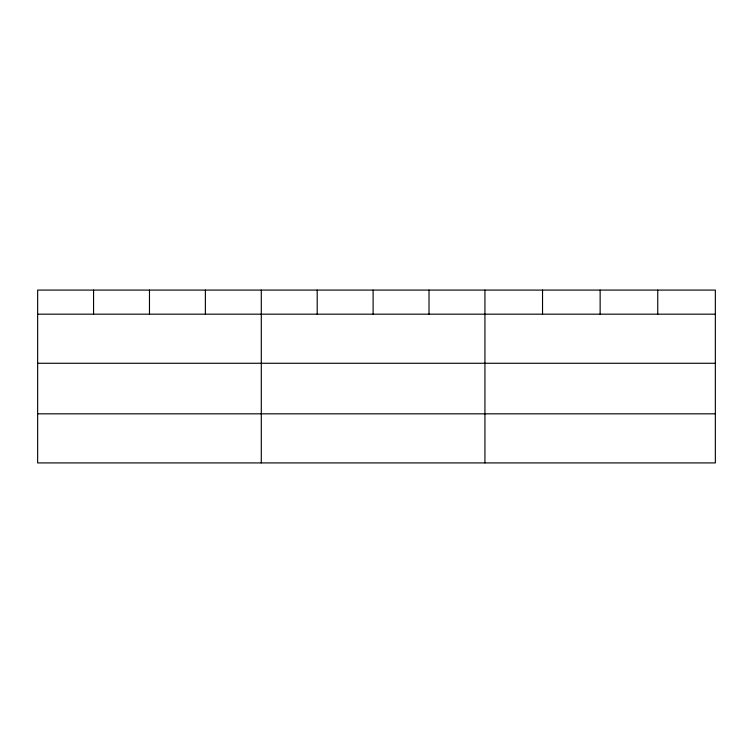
<?xml version="1.0" encoding="UTF-8"?>
<svg xmlns="http://www.w3.org/2000/svg" width="753" height="753" viewBox="0 0 753 753"><rect width="100%" height="100%" fill="white"/><g stroke="black" fill="none" stroke-linecap="round" stroke-linejoin="round"><path stroke-width="1.13" d="M715.35 363.266L715.35 290.084L37.65 290.084L37.65 462.916L715.35 462.916L715.35 363.266L37.65 363.266M37.65 314.18L715.35 314.18M37.65 413.83L715.35 413.83M657.745 290.084L657.745 314.18M600.141 290.084L600.141 314.18M542.537 290.084L542.537 314.18M484.932 290.084L484.932 462.916M429.022 290.084L429.022 314.18M373.111 290.084L373.111 314.18M317.201 290.084L317.201 314.18M261.291 290.084L261.291 462.916M205.381 290.084L205.381 314.18M149.471 290.084L149.471 314.18M93.56 290.084L93.56 314.18"/></g></svg>
